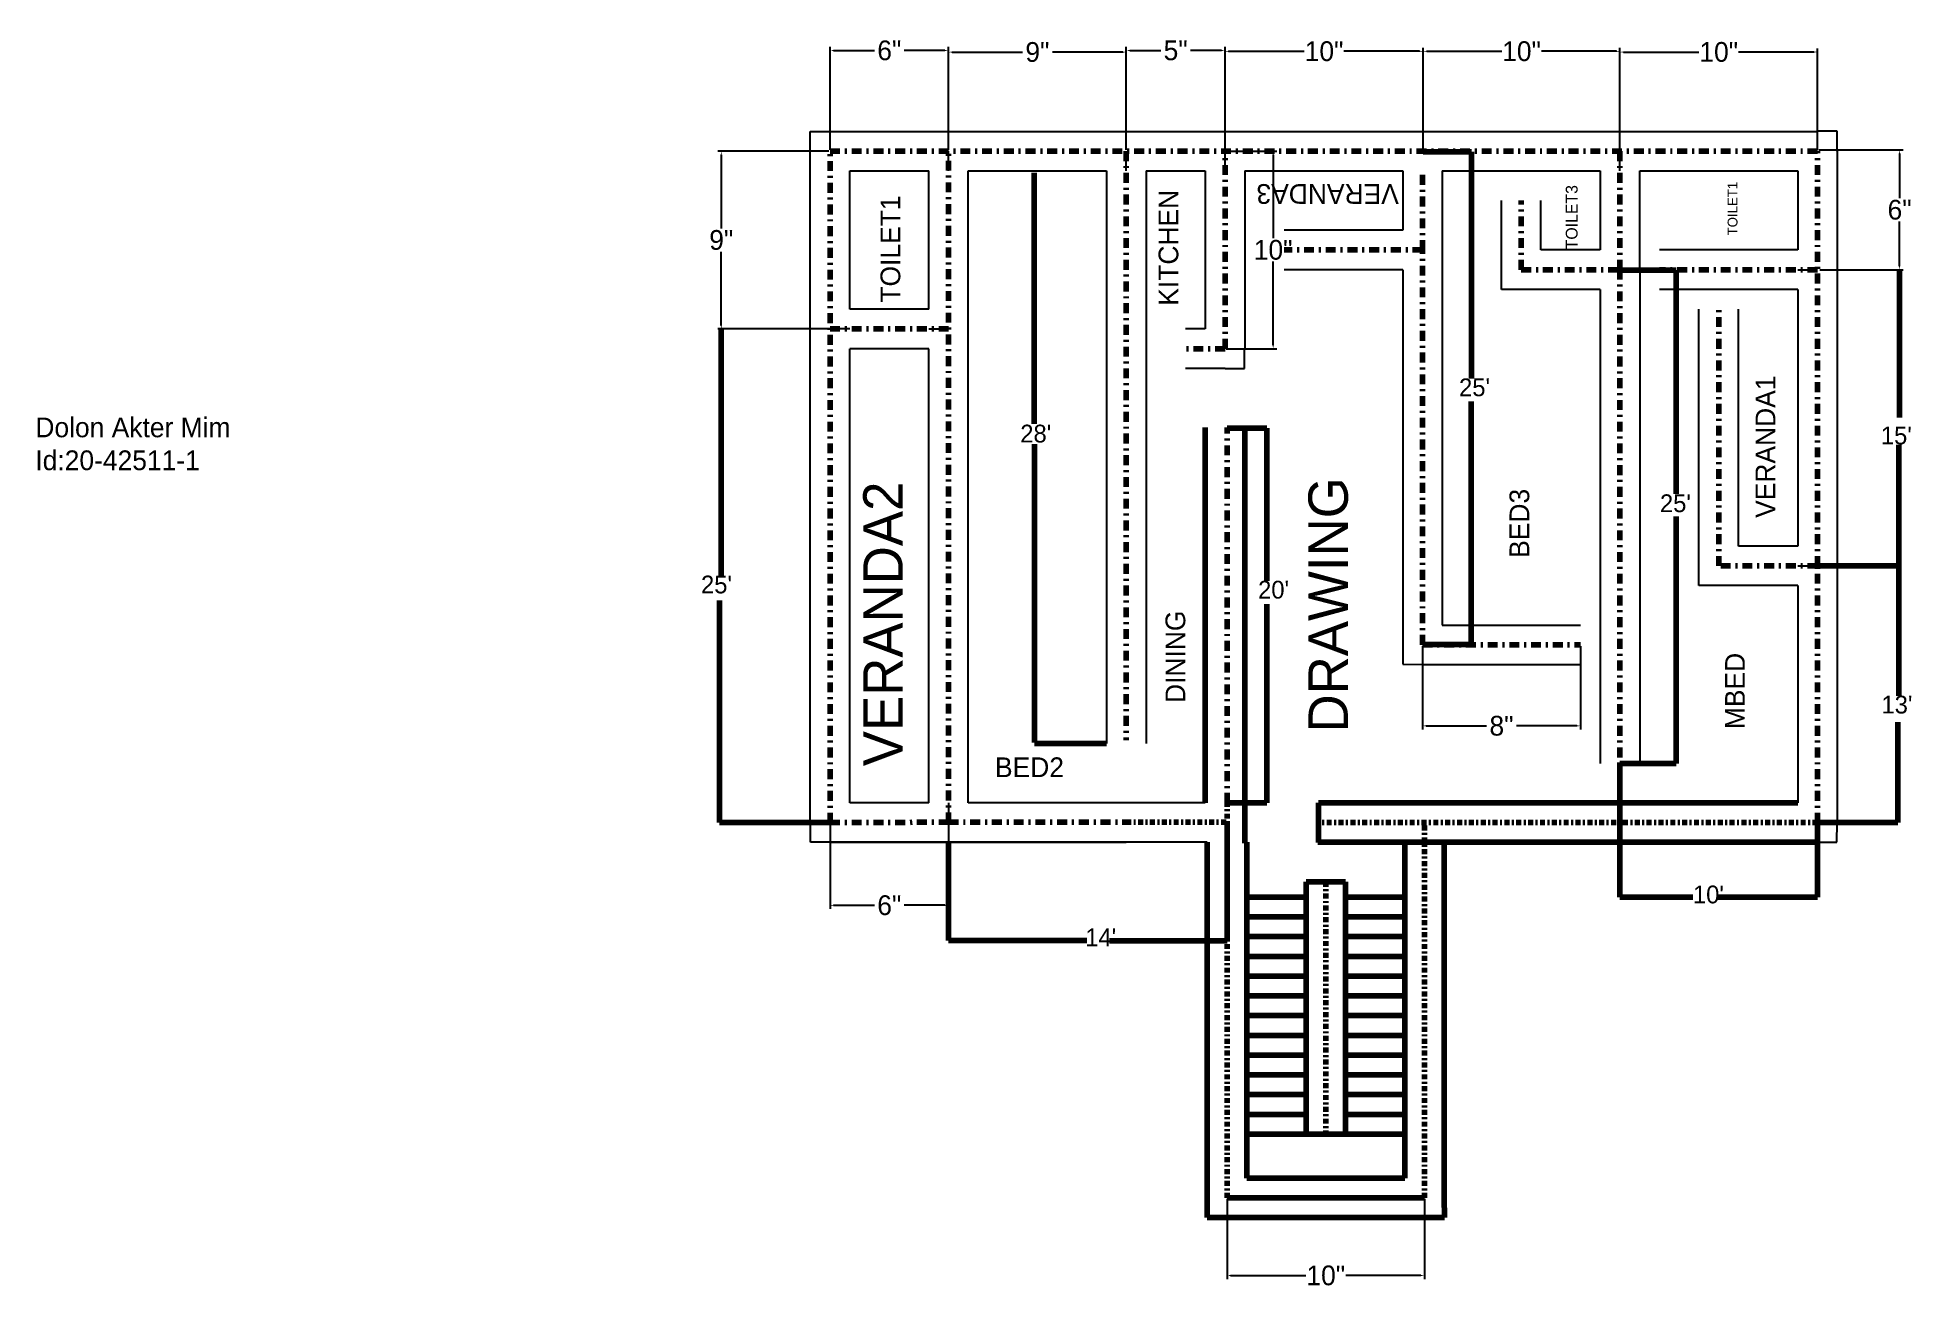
# Model space of a CAD drawing. Header units: inches. Extents: x -55.6 to 39.4, y 0 to 63.3.
import ezdxf

# ---------------------------------------------------------------- set-up
doc = ezdxf.new("R2010")
doc.units = ezdxf.units.IN
doc.header["$MEASUREMENT"] = 0
doc.linetypes.add('DASHDOT', pattern=[1, 0.5, -0.25, 0, -0.25])
doc.linetypes.add('DASHDOT2', pattern=[0.5, 0.25, -0.125, 0, -0.125])
doc.dimstyles.get("Standard").update_dxf_attribs({"dimtxt": 1, "dimasz": 0.18, "dimexe": 0.18, "dimexo": 0.0625, "dimgap": 0.09, "dimtad": 0, "dimtih": 1, "dimtoh": 1, "dimdec": 0, "dimzin": 0, "dimdsep": 46, "dimlunit": 3, "dimtxsty": 'Standard', "dimcen": 0.09, "dimclrt": 3, "dimadec": 0, "dimazin": 0, "dimtfac": 1, "dimtdec": 0, "dimtofl": 0, "dimtmove": 0, "dimatfit": 3, "dimfxl": 1, "dimtolj": 1, "dimtzin": 0, "dimarcsym": 0})

# ---------------------------------------------------------------- blocks, each defined once
blk = doc.blocks.new('*D3')
at = {"color": 0, "lineweight": -2}
for p, q in [((-15.467, 23.523), (-15.467, 19.215)), ((-9.467, 23.541), (-9.467, 19.215)), ((-15.287, 19.395), (-13.224, 19.395)), ((-9.647, 19.395), (-11.71, 19.395))]:
    blk.add_line(p, q, dxfattribs=at)
at = {"color": 0, "lineweight": 100}
for points in [[(-15.287, 19.425), (-15.287, 19.365), (-15.467, 19.395)], [(-9.647, 19.425), (-9.647, 19.365), (-9.467, 19.395)]]:
    blk.add_solid(points, dxfattribs=at)
at = {"layer": 'Defpoints', "color": 0, "lineweight": 100}
for p in [(-15.467, 23.585), (-9.467, 23.603), (-9.467, 19.395)]:
    blk.add_point(p, dxfattribs=at)
at = {"color": 3, "lineweight": 100, "insert": (-12.467, 19.395), "char_height": 1, "attachment_point": 5}
blk.add_mtext('\\A1;6"', dxfattribs=at)
blk = doc.blocks.new('*D8')
at = {"color": 0, "lineweight": -2}
for p, q in [((4.636, 4.523), (4.636, 0.466)), ((14.636, 4.523), (14.636, 0.466)), ((4.816, 0.646), (8.63, 0.646)), ((14.456, 0.646), (10.643, 0.646))]:
    blk.add_line(p, q, dxfattribs=at)
at = {"color": 0, "lineweight": 100}
for points in [[(4.816, 0.676), (4.816, 0.616), (4.636, 0.646)], [(14.456, 0.676), (14.456, 0.616), (14.636, 0.646)]]:
    blk.add_solid(points, dxfattribs=at)
at = {"layer": 'Defpoints', "color": 0, "lineweight": 100}
for p in [(4.636, 4.585), (14.636, 4.585), (14.636, 0.646)]:
    blk.add_point(p, dxfattribs=at)
at = {"color": 3, "lineweight": 100, "insert": (9.636, 0.646), "char_height": 1, "attachment_point": 5}
blk.add_mtext('\\A1;10"', dxfattribs=at)
blk = doc.blocks.new('*D9')
at = {"color": 0, "lineweight": -2}
for p, q in [((-15.529, 57.585), (-21.155, 57.585)), ((-20.975, 57.405), (-20.975, 53.675)), ((-20.975, 48.765), (-20.975, 52.495)), ((-15.529, 48.585), (-21.155, 48.585))]:
    blk.add_line(p, q, dxfattribs=at)
at = {"color": 0, "lineweight": 100}
for points in [[(-21.005, 57.405), (-20.945, 57.405), (-20.975, 57.585)], [(-21.005, 48.765), (-20.945, 48.765), (-20.975, 48.585)]]:
    blk.add_solid(points, dxfattribs=at)
at = {"layer": 'Defpoints', "color": 0, "lineweight": 100}
for p in [(-15.467, 57.585), (-20.975, 48.585), (-15.467, 48.585)]:
    blk.add_point(p, dxfattribs=at)
at = {"color": 3, "lineweight": 100, "insert": (-20.975, 53.085), "char_height": 1, "attachment_point": 5}
blk.add_mtext('\\A1;9"', dxfattribs=at)
blk = doc.blocks.new('*D10')
at = {"color": 0, "lineweight": -2}
for p, q in [((-15.467, 57.648), (-15.467, 62.867)), ((-9.467, 57.647), (-9.467, 62.867)), ((-15.287, 62.687), (-13.224, 62.687)), ((-9.647, 62.687), (-11.71, 62.687))]:
    blk.add_line(p, q, dxfattribs=at)
at = {"color": 0, "lineweight": 100}
for points in [[(-15.287, 62.717), (-15.287, 62.657), (-15.467, 62.687)], [(-9.647, 62.717), (-9.647, 62.657), (-9.467, 62.687)]]:
    blk.add_solid(points, dxfattribs=at)
at = {"layer": 'Defpoints', "color": 0, "lineweight": 100}
for p in [(-9.467, 62.687), (-15.467, 57.585), (-9.467, 57.584)]:
    blk.add_point(p, dxfattribs=at)
at = {"color": 3, "lineweight": 100, "insert": (-12.467, 62.687), "char_height": 1, "attachment_point": 5}
blk.add_mtext('\\A1;6"', dxfattribs=at)
blk = doc.blocks.new('*D11')
at = {"color": 0, "lineweight": -2}
for p, q in [((-9.467, 57.709), (-9.467, 62.784)), ((-0.467, 57.648), (-0.467, 62.784)), ((-9.287, 62.604), (-5.724, 62.604)), ((-0.647, 62.604), (-4.21, 62.604))]:
    blk.add_line(p, q, dxfattribs=at)
at = {"color": 0, "lineweight": 100}
for points in [[(-9.287, 62.634), (-9.287, 62.574), (-9.467, 62.604)], [(-0.647, 62.634), (-0.647, 62.574), (-0.467, 62.604)]]:
    blk.add_solid(points, dxfattribs=at)
at = {"layer": 'Defpoints', "color": 0, "lineweight": 100}
for p in [(-0.467, 62.604), (-9.467, 57.647), (-0.467, 57.585)]:
    blk.add_point(p, dxfattribs=at)
at = {"color": 3, "lineweight": 100, "insert": (-4.967, 62.604), "char_height": 1, "attachment_point": 5}
blk.add_mtext('\\A1;9"', dxfattribs=at)
blk = doc.blocks.new('*D12')
at = {"color": 0, "lineweight": -2}
for p, q in [((-0.467, 57.648), (-0.467, 62.867)), ((4.533, 57.648), (4.533, 62.867)), ((-0.287, 62.687), (1.276, 62.687)), ((4.353, 62.687), (2.79, 62.687))]:
    blk.add_line(p, q, dxfattribs=at)
at = {"color": 0, "lineweight": 100}
for points in [[(-0.287, 62.717), (-0.287, 62.657), (-0.467, 62.687)], [(4.353, 62.717), (4.353, 62.657), (4.533, 62.687)]]:
    blk.add_solid(points, dxfattribs=at)
at = {"layer": 'Defpoints', "color": 0, "lineweight": 100}
for p in [(4.533, 62.687), (-0.467, 57.585), (4.533, 57.585)]:
    blk.add_point(p, dxfattribs=at)
at = {"color": 3, "lineweight": 100, "insert": (2.033, 62.687), "char_height": 1, "attachment_point": 5}
blk.add_mtext('\\A1;5"', dxfattribs=at)
blk = doc.blocks.new('*D13')
at = {"color": 0, "lineweight": -2}
for p, q in [((4.533, 57.71), (4.533, 62.824)), ((14.566, 57.71), (14.566, 62.824)), ((4.713, 62.644), (8.543, 62.644)), ((14.386, 62.644), (10.556, 62.644))]:
    blk.add_line(p, q, dxfattribs=at)
at = {"color": 0, "lineweight": 100}
for points in [[(4.713, 62.674), (4.713, 62.614), (4.533, 62.644)], [(14.386, 62.674), (14.386, 62.614), (14.566, 62.644)]]:
    blk.add_solid(points, dxfattribs=at)
at = {"layer": 'Defpoints', "color": 0, "lineweight": 100}
for p in [(14.566, 62.644), (4.533, 57.648), (14.566, 57.648)]:
    blk.add_point(p, dxfattribs=at)
at = {"color": 3, "lineweight": 100, "insert": (9.549, 62.644), "char_height": 1, "attachment_point": 5}
blk.add_mtext('\\A1;10"', dxfattribs=at)
blk = doc.blocks.new('*D14')
at = {"color": 0, "lineweight": -2}
for p, q in [((14.566, 57.773), (14.566, 62.824)), ((24.533, 57.648), (24.533, 62.824)), ((14.746, 62.644), (18.543, 62.644)), ((24.353, 62.644), (20.556, 62.644))]:
    blk.add_line(p, q, dxfattribs=at)
at = {"color": 0, "lineweight": 100}
for points in [[(14.746, 62.674), (14.746, 62.614), (14.566, 62.644)], [(24.353, 62.674), (24.353, 62.614), (24.533, 62.644)]]:
    blk.add_solid(points, dxfattribs=at)
at = {"layer": 'Defpoints', "color": 0, "lineweight": 100}
for p in [(24.533, 62.644), (14.566, 57.71), (24.533, 57.585)]:
    blk.add_point(p, dxfattribs=at)
at = {"color": 3, "lineweight": 100, "insert": (19.549, 62.644), "char_height": 1, "attachment_point": 5}
blk.add_mtext('\\A1;10"', dxfattribs=at)
blk = doc.blocks.new('*D15')
at = {"color": 0, "lineweight": -2}
for p, q in [((24.533, 57.648), (24.533, 62.787)), ((34.533, 57.648), (34.533, 62.787)), ((24.713, 62.607), (28.526, 62.607)), ((34.353, 62.607), (30.54, 62.607))]:
    blk.add_line(p, q, dxfattribs=at)
at = {"color": 0, "lineweight": 100}
for points in [[(24.713, 62.637), (24.713, 62.577), (24.533, 62.607)], [(34.353, 62.637), (34.353, 62.577), (34.533, 62.607)]]:
    blk.add_solid(points, dxfattribs=at)
at = {"layer": 'Defpoints', "color": 0, "lineweight": 100}
for p in [(34.533, 62.607), (24.533, 57.585), (34.533, 57.585)]:
    blk.add_point(p, dxfattribs=at)
at = {"color": 3, "lineweight": 100, "insert": (29.533, 62.607), "char_height": 1, "attachment_point": 5}
blk.add_mtext('\\A1;10"', dxfattribs=at)
blk = doc.blocks.new('*D17')
at = {"color": 0, "lineweight": -2}
for p, q in [((34.596, 57.648), (38.872, 57.648)), ((38.692, 57.468), (38.692, 55.206)), ((38.692, 51.765), (38.692, 54.026)), ((34.658, 51.585), (38.872, 51.585))]:
    blk.add_line(p, q, dxfattribs=at)
at = {"color": 0, "lineweight": 100}
for points in [[(38.662, 57.468), (38.722, 57.468), (38.692, 57.648)], [(38.662, 51.765), (38.722, 51.765), (38.692, 51.585)]]:
    blk.add_solid(points, dxfattribs=at)
at = {"layer": 'Defpoints', "color": 0, "lineweight": 100}
for p in [(34.533, 57.648), (34.596, 51.585), (38.692, 51.585)]:
    blk.add_point(p, dxfattribs=at)
at = {"color": 3, "lineweight": 100, "insert": (38.692, 54.616), "char_height": 1, "attachment_point": 5}
blk.add_mtext('\\A1;6"', dxfattribs=at)
blk = doc.blocks.new('*D19')
at = {"color": 0, "lineweight": -2}
for p, q in [((14.533, 32.523), (14.533, 28.303)), ((22.533, 32.523), (22.533, 28.303)), ((14.713, 28.483), (17.776, 28.483)), ((22.353, 28.483), (19.29, 28.483))]:
    blk.add_line(p, q, dxfattribs=at)
at = {"color": 0, "lineweight": 100}
for points in [[(14.713, 28.513), (14.713, 28.453), (14.533, 28.483)], [(22.353, 28.513), (22.353, 28.453), (22.533, 28.483)]]:
    blk.add_solid(points, dxfattribs=at)
at = {"layer": 'Defpoints', "color": 0, "lineweight": 100}
for p in [(14.533, 32.585), (22.533, 32.585), (22.533, 28.483)]:
    blk.add_point(p, dxfattribs=at)
at = {"color": 3, "lineweight": 100, "insert": (18.533, 28.483), "char_height": 1, "attachment_point": 5}
blk.add_mtext('\\A1;8"', dxfattribs=at)
blk = doc.blocks.new('*D23')
at = {"color": 0, "lineweight": -2}
for p, q in [((4.596, 57.585), (7.15, 57.585)), ((6.97, 57.405), (6.97, 53.175)), ((6.97, 47.765), (6.97, 51.995)), ((4.596, 47.585), (7.15, 47.585))]:
    blk.add_line(p, q, dxfattribs=at)
at = {"color": 0, "lineweight": 100}
for points in [[(6.94, 57.405), (7, 57.405), (6.97, 57.585)], [(6.94, 47.765), (7, 47.765), (6.97, 47.585)]]:
    blk.add_solid(points, dxfattribs=at)
at = {"layer": 'Defpoints', "color": 0, "lineweight": 100}
for p in [(4.533, 57.585), (4.533, 47.585), (6.97, 47.585)]:
    blk.add_point(p, dxfattribs=at)
at = {"color": 3, "lineweight": 100, "insert": (6.97, 52.585), "char_height": 1, "attachment_point": 5}
blk.add_mtext('\\A1;10"', dxfattribs=at)

msp = doc.modelspace()

# ---------------------------------------------------------------- linework, layer by layer
for p, q in [((-16.467, 58.584), (-15.467, 58.585)), ((-16.467, 57.585), (-16.467, 58.584)), ((-15.467, 58.585), (34.533, 58.585)), ((35.533, 58.593), (34.533, 58.593)), ((35.533, 57.585), (35.533, 58.593)), ((-16.467, 23.585), (-16.467, 57.585)), ((-16.467, 23.585), (-16.467, 57.585)), ((-16.467, 23.585), (-16.467, 57.585)), ((-9.467, 56.585), (-9.467, 57.584)), ((-0.467, 56.585), (-0.467, 57.585)), ((4.533, 56.585), (4.533, 57.585)), ((24.533, 56.585), (24.533, 57.585)), ((35.533, 57.585), (35.533, 23.585)), ((-14.467, 56.585), (-10.467, 56.585)), ((-14.467, 49.585), (-14.467, 56.585)), ((-10.467, 49.585), (-10.467, 56.585)), ((-8.467, 48.585), (-8.467, 56.585)), ((-8.467, 56.585), (-1.467, 56.585)), ((-1.467, 56.585), (-1.467, 27.585)), ((0.533, 56.585), (0.533, 27.585)), ((0.533, 56.585), (3.533, 56.585)), ((3.533, 56.585), (3.533, 48.585)), ((5.533, 56.585), (5.533, 47.585)), ((5.533, 56.585), (13.533, 56.585)), ((13.533, 56.585), (13.533, 53.585)), ((15.533, 56.585), (15.533, 33.585)), ((15.533, 56.585), (15.533, 33.585)), ((15.533, 56.585), (23.533, 56.585)), ((23.533, 56.585), (23.533, 52.585)), ((25.533, 51.585), (25.533, 56.585)), ((25.533, 56.585), (33.533, 56.585)), ((33.533, 56.585), (33.533, 52.585)), ((18.533, 51.585), (18.533, 55.085)), ((20.533, 52.585), (20.533, 55.085)), ((13.533, 53.585), (7.533, 53.585)), ((23.533, 52.585), (20.533, 52.585)), ((33.533, 52.585), (26.533, 52.585)), ((13.533, 51.585), (7.533, 51.585)), ((13.533, 51.585), (13.533, 32.585)), ((18.533, 50.585), (18.533, 51.585)), ((25.533, 51.585), (25.533, 26.585)), ((33.533, 51.585), (34.533, 51.585)), ((19.533, 50.585), (18.533, 50.585)), ((23.533, 50.585), (19.533, 50.585)), ((23.533, 50.585), (19.533, 50.585)), ((23.533, 50.585), (19.533, 50.585)), ((23.533, 50.585), (23.533, 26.585)), ((33.533, 50.585), (26.533, 50.585)), ((33.533, 50.585), (33.533, 37.585)), ((33.533, 50.585), (33.533, 37.585)), ((-10.467, 49.585), (-14.467, 49.585)), ((28.533, 36.585), (28.533, 49.585)), ((30.533, 37.585), (30.533, 49.585)), ((-14.467, 48.585), (-15.467, 48.585)), ((-10.467, 48.585), (-9.467, 48.585)), ((-8.467, 24.585), (-8.467, 48.585)), ((3.533, 48.585), (2.533, 48.585)), ((-14.467, 24.585), (-14.467, 47.585)), ((-10.467, 47.585), (-14.467, 47.585)), ((-10.467, 47.585), (-14.467, 47.585)), ((-10.467, 47.585), (-14.467, 47.585)), ((-10.467, 24.585), (-10.467, 47.585)), ((5.517, 46.585), (5.517, 47.585)), ((4.533, 46.585), (2.533, 46.585)), ((4.533, 46.585), (5.517, 46.585)), ((33.533, 37.585), (30.533, 37.585)), ((28.524, 35.585), (28.533, 36.585)), ((33.533, 36.585), (34.533, 36.585)), ((29.533, 35.585), (28.524, 35.585)), ((33.533, 35.585), (29.533, 35.585)), ((33.533, 35.585), (33.533, 24.585)), ((15.533, 33.585), (22.533, 33.585)), ((13.533, 32.585), (13.533, 31.601)), ((13.533, 31.601), (14.533, 31.585)), ((14.533, 31.585), (22.533, 31.585)), ((-10.467, 24.585), (-14.467, 24.585)), ((-9.467, 24.585), (-9.467, 23.603)), ((3.533, 24.585), (-8.467, 24.585)), ((-16.463, 22.585), (-16.463, 23.585)), ((-15.467, 23.585), (-15.467, 23.585)), ((35.521, 22.585), (35.533, 23.585)), ((-15.467, 22.585), (-16.463, 22.585)), ((-15.467, 22.585), (-0.467, 22.585)), ((3.636, 22.585), (-15.467, 22.585)), ((3.636, 22.585), (-15.467, 22.585)), ((34.533, 22.585), (35.521, 22.585))]:
    msp.add_line(p, q)
at = {"linetype": 'DASHDOT', "lineweight": 100}
for p, q in [((-15.467, 57.585), (34.533, 57.585)), ((-15.467, 23.585), (-15.467, 57.585)), ((-9.467, 23.603), (-9.467, 57.584)), ((-0.467, 57.585), (-0.467, 27.763)), ((4.533, 47.585), (4.533, 57.585)), ((24.533, 51.585), (24.533, 57.585)), ((34.533, 36.585), (34.533, 57.585)), ((14.533, 52.585), (14.533, 56.585)), ((19.533, 51.585), (19.533, 55.085)), ((14.533, 52.585), (7.533, 52.585)), ((14.533, 32.585), (14.533, 52.585)), ((19.533, 51.585), (24.533, 51.585)), ((24.533, 51.585), (24.533, 26.585)), ((34.533, 51.585), (26.533, 51.585)), ((29.533, 36.585), (29.533, 49.585)), ((-15.467, 48.585), (-9.467, 48.585)), ((4.533, 47.585), (2.533, 47.585)), ((4.636, 24.585), (4.636, 43.585)), ((34.533, 36.585), (29.533, 36.585)), ((34.533, 23.585), (34.533, 36.585)), ((14.533, 32.585), (22.533, 32.585)), ((-9.467, 23.603), (-15.467, 23.585)), ((-9.467, 23.603), (-0.467, 23.603))]:
    msp.add_line(p, q, dxfattribs=at)
at = {"linetype": 'Continuous', "lineweight": 100}
for p, q in [((17.007, 57.557), (14.562, 57.557)), ((17.007, 56.58), (17.007, 57.557)), ((-5.131, 43.784), (-5.131, 56.492)), ((17.007, 46.077), (17.007, 56.58)), ((27.377, 51.562), (24.57, 51.562)), ((27.377, 40.24), (27.377, 51.562)), ((17.001, 32.601), (17.001, 44.911)), ((-5.117, 42.749), (-5.117, 27.641)), ((6.649, 43.564), (4.636, 43.564)), ((6.649, 35.829), (6.649, 43.564)), ((27.386, 26.585), (27.386, 39.089)), ((34.533, 36.585), (38.646, 36.585)), ((38.646, 36.585), (38.646, 30.01)), ((6.649, 24.585), (6.649, 34.654)), ((14.537, 32.601), (17.001, 32.601)), ((38.599, 28.671), (38.599, 23.623)), ((-1.467, 27.585), (-5.108, 27.585)), ((24.533, 26.585), (24.533, 19.922)), ((24.533, 26.585), (27.386, 26.585)), ((-21.071, 23.794), (-21.07, 23.585)), ((4.636, 24.585), (6.649, 24.585)), ((-15.467, 23.585), (-21.07, 23.585)), ((4.636, 23.603), (4.636, 17.612)), ((4.636, 17.612), (4.636, 23.603)), ((34.533, 23.585), (38.595, 23.585)), ((34.533, 23.585), (34.533, 19.81)), ((38.599, 23.623), (38.595, 23.585)), ((-9.467, 22.585), (-9.467, 17.62)), ((24.533, 19.922), (24.533, 19.922)), ((24.533, 19.922), (24.533, 19.81)), ((28.227, 19.81), (24.533, 19.81)), ((34.533, 19.81), (29.494, 19.81)), ((-9.467, 17.62), (-2.464, 17.62)), ((-1.32, 17.596), (4.636, 17.596))]:
    msp.add_line(p, q, dxfattribs=at)
at = {"lineweight": 100}
for p, q in [((38.692, 51.585), (38.692, 44.104)), ((-20.975, 48.585), (-20.975, 36.093)), ((3.533, 24.585), (3.533, 43.585)), ((5.533, 24.585), (5.533, 43.585)), ((38.646, 36.585), (38.646, 42.711)), ((-21.071, 34.824), (-21.071, 23.794)), ((5.533, 24.585), (5.533, 22.547)), ((9.267, 24.585), (33.533, 24.585)), ((9.267, 24.585), (9.267, 22.583)), ((3.636, 22.585), (3.636, 4.585)), ((5.636, 22.585), (5.636, 5.585)), ((9.236, 22.585), (34.533, 22.585)), ((13.636, 5.585), (13.636, 22.585)), ((15.636, 4.585), (15.636, 22.585)), ((8.636, 7.807), (8.636, 20.587)), ((8.636, 20.587), (10.636, 20.587)), ((10.636, 7.807), (10.636, 20.587)), ((8.636, 19.807), (5.586, 19.807)), ((10.636, 19.807), (13.628, 19.807)), ((8.636, 18.807), (5.586, 18.807)), ((10.636, 18.807), (13.628, 18.807)), ((8.636, 17.807), (5.586, 17.807)), ((10.636, 17.807), (13.628, 17.807)), ((8.636, 16.807), (5.586, 16.807)), ((10.636, 16.807), (13.628, 16.807)), ((8.636, 15.807), (5.586, 15.807)), ((10.636, 15.807), (13.628, 15.807)), ((8.636, 14.807), (5.586, 14.807)), ((10.636, 14.807), (13.628, 14.807)), ((8.636, 13.807), (5.586, 13.807)), ((10.636, 13.807), (13.628, 13.807)), ((8.636, 12.807), (5.586, 12.807)), ((10.636, 12.807), (13.628, 12.807)), ((8.636, 11.807), (5.586, 11.807)), ((10.636, 11.807), (13.628, 11.807)), ((8.636, 10.807), (5.586, 10.807)), ((10.636, 10.807), (13.628, 10.807)), ((8.636, 9.807), (5.586, 9.807)), ((10.636, 9.807), (13.628, 9.807)), ((8.636, 8.807), (5.586, 8.807)), ((10.636, 8.807), (13.628, 8.807)), ((8.636, 7.807), (5.586, 7.807)), ((8.636, 7.807), (10.636, 7.807)), ((10.636, 7.807), (13.628, 7.807)), ((5.636, 5.585), (13.636, 5.585)), ((3.636, 4.585), (3.636, 3.583)), ((4.636, 4.585), (14.636, 4.585)), ((4.636, 4.585), (9.636, 4.585)), ((15.64, 3.585), (15.636, 4.585)), ((3.636, 3.583), (4.636, 3.583)), ((4.636, 3.585), (14.636, 3.585)), ((14.636, 3.585), (15.64, 3.585))]:
    msp.add_line(p, q, dxfattribs=at)
at = {"linetype": 'DASHDOT2', "lineweight": 100}
for p, q in [((4.636, 4.585), (4.636, 24.585)), ((-0.467, 23.603), (4.654, 23.603)), ((34.533, 23.585), (9.267, 23.584)), ((14.636, 4.585), (14.636, 23.517)), ((9.636, 20.587), (9.636, 7.807))]:
    msp.add_line(p, q, dxfattribs=at)

# ---------------------------------------------------------------- texts
at = {"linetype": 'DASHDOT', "lineweight": 100, "attachment_point": 1}
for s, insert, char_height, width, rotation in [('TOILET1', (-12.911, 49.917), 1, 4.59698, 90), ('KITCHEN', (1.169, 49.761), 1, 5.88013, 90), ('VERANDA3', (13.334, 54.919), 1, 1.6859, 180), ('TOILET3', (21.788, 52.616), 0.6, 2.4488, 90), ('TOILET1', (29.983, 53.322), 0.5, 1.73993, 90), ('VERANDA1', (31.399, 39.016), 1, 11.56962, 90), ('DRAWING', (8.756, 28.148), 2, 16.6962, 90), ('VERANDA2', (-13.786, 26.437), 2, 14.36004, 90), ('BED3', (18.938, 36.992), 1, 5.45741, 90), ('DINING', (1.52, 29.641), 1, 13.94453, 90), ('MBED', (29.854, 28.318), 1, 8.57079, 90)]:
    msp.add_mtext(s, dxfattribs=dict(at, insert=insert, char_height=char_height, width=width, rotation=rotation))
at = {"linetype": 'Continuous', "lineweight": 100, "attachment_point": 1}
for s, insert, char_height, width in [("{\\C3;25'}", (16.385, 46.077), 0.9, 2.02476), ('Dolon Akter Mim\\PId:20-42511-1', (-55.708, 44.099), 1, 19.58503), ("{\\C3;28'}", (-5.834, 43.735), 0.9, 4.36668), ("{\\C3;25'}", (26.556, 40.206), 0.9, 1.97734), ("{\\C3;20'}", (6.208, 35.829), 0.9, 1.11582), ("{\\C3;13'}", (37.774, 30.01), 0.9, 4.89473), ('BED2', (-7.115, 26.886), 1, 7.53995), ("{\\C3;10'}", (28.227, 20.394), 0.9, 0.80559), ("{\\C3;14'}", (-2.546, 18.223), 0.9, 2.0003)]:
    msp.add_mtext(s, dxfattribs=dict(at, insert=insert, char_height=char_height, width=width))
at = {"lineweight": 100, "char_height": 0.9, "attachment_point": 1}
for s, insert, width in [("{\\C3;15'}", (37.743, 43.639), 9.64729), ("{\\C3;25'}", (-22.001, 36.093), 4.04742)]:
    msp.add_mtext(s, dxfattribs=dict(at, insert=insert, width=width))

# ---------------------------------------------------------------- dimensions: what is measured, and where the dimension line sits
at = {"lineweight": 100}
for base, p1, p2, picture, middle in [((-9.467, 62.687), (-15.467, 57.585), (-9.467, 57.584), '*D10', (-12.467, 62.687)), ((-0.467, 62.604), (-9.467, 57.647), (-0.467, 57.585), '*D11', (-4.967, 62.604)), ((4.533, 62.687), (-0.467, 57.585), (4.533, 57.585), '*D12', (2.033, 62.687)), ((14.566, 62.644), (4.533, 57.648), (14.566, 57.648), '*D13', (9.549, 62.644)), ((24.533, 62.644), (14.566, 57.71), (24.533, 57.585), '*D14', (19.549, 62.644)), ((34.533, 62.607), (24.533, 57.585), (34.533, 57.585), '*D15', (29.533, 62.607)), ((22.533, 28.483), (14.533, 32.585), (22.533, 32.585), '*D19', (18.533, 28.483)), ((-9.467, 19.395), (-15.467, 23.585), (-9.467, 23.603), '*D3', (-12.467, 19.395)), ((14.636, 0.646), (4.636, 4.585), (14.636, 4.585), '*D8', (9.636, 0.646))]:
    dim = msp.add_linear_dim(base=base, p1=p1, p2=p2, dimstyle='Standard', dxfattribs=at)
    dim.commit()
    dim.dimension.update_dxf_attribs({"geometry": picture, "text_midpoint": middle})
for base, p1, p2, picture, middle in [((-20.975, 48.585), (-15.467, 57.585), (-15.467, 48.585), '*D9', (-20.975, 53.085)), ((38.692, 51.585), (34.533, 57.648), (34.596, 51.585), '*D17', (38.692, 54.616))]:
    dim = msp.add_linear_dim(base=base, p1=p1, p2=p2, angle=90, dimstyle='Standard', dxfattribs=at)
    dim.commit()
    dim.dimension.update_dxf_attribs({"geometry": picture, "text_midpoint": middle})
dim = msp.add_aligned_dim(p1=(4.533, 57.585), p2=(4.533, 47.585), distance=2.437, dimstyle='Standard', dxfattribs=at)
dim.commit()
dim.dimension.update_dxf_attribs({"geometry": '*D23', "text_midpoint": (6.97, 52.585)})

doc.saveas('drawing.dxf')
